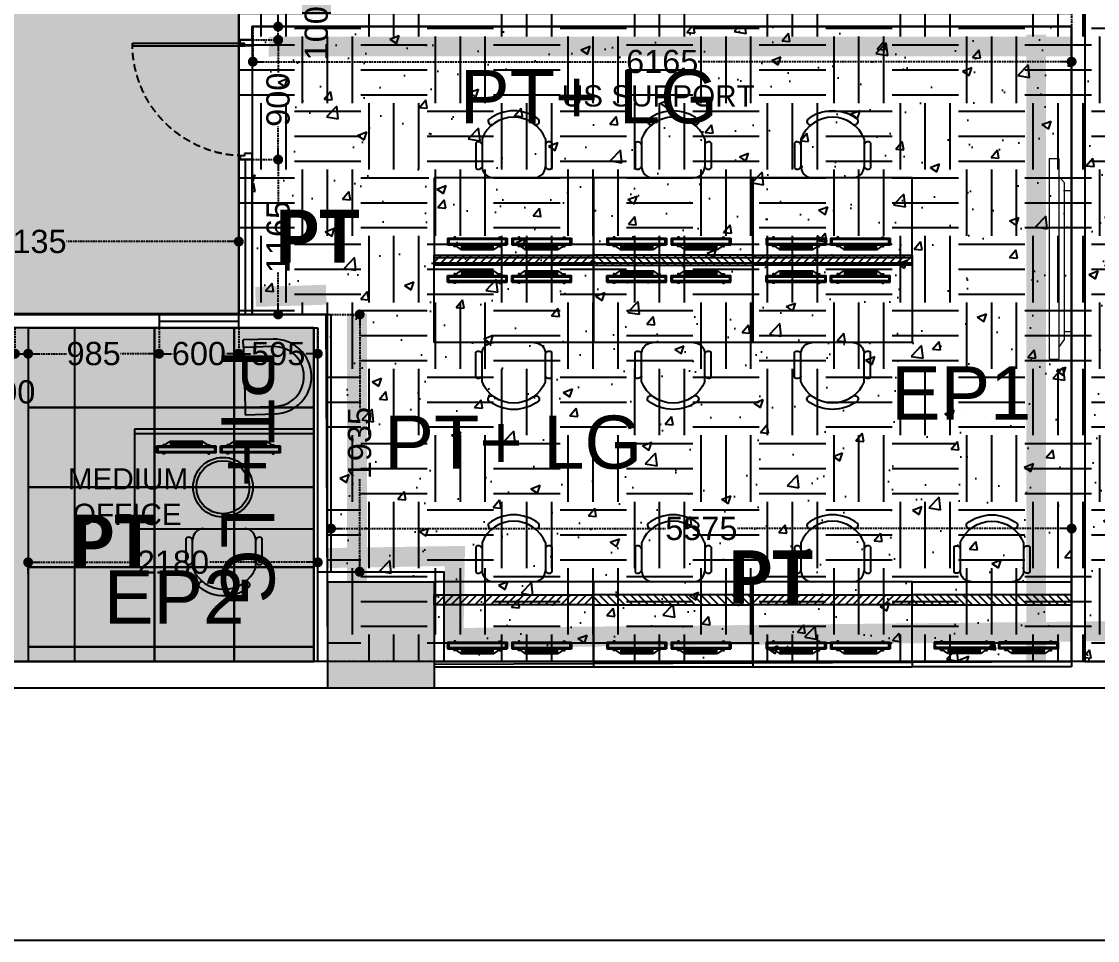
# Model space of a CAD drawing. Header units: millimetres. Extents: x 4688743 to 4806056, y -3017657 to -2960297.
# Drawn here: x 4710447 to 4718546, y -2987364 to -2980449 of the extents above; entities that cross this region are included whole.
import ezdxf

# ---------------------------------------------------------------- set-up
doc = ezdxf.new("R2010")
doc.units = ezdxf.units.MM
doc.header["$MEASUREMENT"] = 0
doc.header["$PDMODE"] = 34
for name, pattern in [('CONTINU', [0]), ('DASHED', [19.05, 12.7, -6.35]), ('HIDDEN', [0.375, 0.25, -0.125]), ('PHANTOM2', [1.25, 0.625, -0.125, 0.125, -0.125, 0.125, -0.125])]:
    doc.linetypes.add(name, pattern=pattern)
for name, color, linetype in [('a-bldg line above', 7, 'HIDDEN'), ('a-col', 3, 'Continuous'), ('a-hat col', 254, 'Continuous'), ('a-wall', 6, 'Continuous'), ('i floor', 252, 'Continuous'), ('I-CEIL', 11, 'CONTINU'), ('I-CHAR', 100, 'Continuous'), ('I-CLNG-GRID', 31, 'Continuous'), ('I-DOOR', 1, 'Continuous'), ('I-EQPM', 20, 'Continuous'), ('I-EQPN', 93, 'Continuous'), ('I-FINISHES', 174, 'Continuous'), ('I-FLOOR', 8, 'Continuous'), ('I-FURN', 3, 'Continuous'), ('I-FURN-CHAIR', 20, 'Continuous'), ('I-FURN-CHAR', 2, 'Continuous'), ('I-GLAZ', 4, 'Continuous'), ('I-MODULAR FURN', 3, 'Continuous'), ('I-PART', 1, 'Continuous'), ('I-PART-I-DIM', 252, 'Continuous'), ('I-TEXT', 2, 'Continuous'), ('lighting', 7, 'Continuous')]:
    doc.layers.add(name, color=color, linetype=linetype)
doc.layers.add('I-Furn-Modl', color=1, linetype='Continuous', lineweight=13)
doc.styles.add('ROMANS', font='arial.ttf', dxfattribs={"height": 175})
doc.linetypes.add('FENCELINE2', pattern='A,6.35,-2.54,[132,ltypeshp.shx,S=2.54,R=0,X=-2.54,Y=0],-2.54,25.4', length=36.83)
doc.linetypes.add('ZIGZAG', pattern='A,0.0001,-0.2,[131,ltypeshp.shx,S=0.2,R=0,X=-0.2,Y=0],-0.4,[131,ltypeshp.shx,S=0.2,R=180,X=0.2,Y=0],-0.2', length=0.8001)
doc.dimstyles.new('I-DIM-100', dxfattribs={"dimscale": 100, "dimtxt": 175, "dimasz": 0.75, "dimexe": 0.0625, "dimexo": 0.0625, "dimgap": 0.09, "dimtad": 0, "dimdec": 0, "dimrnd": 5, "dimzin": 0, "dimdsep": 46, "dimtxsty": 'ROMANS', "dimblk": 'DOT', "dimcen": 0.09, "dimclrd": 8, "dimclre": 8, "dimclrt": 2, "dimadec": 0, "dimazin": 0, "dimtfac": 1, "dimtdec": 0, "dimtmove": 2, "dimatfit": 3, "dimfxl": 0, "dimtolj": 1, "dimtzin": 0, "dimarcsym": 0})
pattern_1 = [(50, (0, 0), (717.26018, -62.752135), [75, -825]), (355, (0, 0), (-138.75133, 752.19213), [60, -660]), (100.451444, (59.8, -5.2), (578.50885, 689.43999), [63.74019, -701.14211]), (46.1842, (0, 200), (1067.24133, -165.51928), [112.5, -1237.5]), (96.635635, (88.9, 186.2), (934.66195, 974.1186), [95.61034, -1051.71376]), (351.184164, (0, 200), (934.66195, 974.1186), [90, -990]), (21, (100, 150), (596.90705, -402.61889), [75, -825]), (326, (100, 150), (243.31533, 725.150045), [60, -660]), (71.451445, (149.74, 116.45), (840.22238, 322.53115), [63.74019, -701.14211]), (37.5, (0, 0), (12.159855, 332.893854), [0, -652, 0, -670, 0, -662.5]), (7.5, (0, 0), (263.069537, 394.411712), [0, -382, 0, -637, 0, -252.5]), (327.5, (-223, 0), (533.822436, -22.554872), [0, -250, 0, -780, 0, -1035]), (317.5, (-323, 0), (583.18617, 100.104982), [0, -325, 0, -518, 0, -735])]

# ---------------------------------------------------------------- blocks, each defined once
blk = doc.blocks.new('I-SMON')
at = {"layer": 'I-EQPM'}
for p, q in [((266.7, 10.9), (-183.3, 10.9)), ((-183.3, 10.9), (-183.3, -39.1)), ((266.7, 10.9), (266.7, -39.1)), ((266.7, -39.1), (-183.3, -39.1)), ((-133.3, -39.1), (-83.3, -74.1)), ((166.7, -74.1), (-83.3, -74.1)), ((216.7, -39.1), (166.7, -74.1))]:
    blk.add_line(p, q, dxfattribs=at)
at = {"layer": 'I-EQPM', "color": 8}
for p, q in [((166.7, -54), (-83.3, -54)), ((166.7, -67.4), (-83.3, -67.4))]:
    blk.add_line(p, q, dxfattribs=at)
blk.add_lwpolyline([(256.7, -29.1), (-173.3, -29.1), (-173.3, 0.9), (256.7, 0.9)], close=True, dxfattribs=at)
at = {"layer": 'I-EQPM'}
for points in [[(-123.3, 10.9), (-123.3, 18.4), (-133.3, 18.4), (-133.3, 10.9)], [(206.7, 10.9), (206.7, 18.4), (216.7, 18.4), (216.7, 10.9)], [(-123.3, -46.1), (-123.3, -50.4), (-133.3, -50.4), (-133.3, -39.1)], [(206.7, -46.1), (206.7, -50.4), (216.7, -50.4), (216.7, -39.1)]]:
    blk.add_lwpolyline(points, dxfattribs=at)
blk = doc.blocks.new('I-CHAR')
at = {"layer": 'I-FURN-CHAR', "color": 0}
for p, q in [((30.3, 351.6), (-97.7, 479.5)), ((-438.2, 234.5), (-234.5, 438.2)), ((19.2, 299), (-120, 438.2)), ((-351.6, -30.3), (-479.5, 97.7)), ((-299, -19.2), (-438.2, 120))]:
    blk.add_line(p, q, dxfattribs=at)
for centre, radius, start, end in [((-177.3, 380.9), 81, 45, 135), ((-95.3, 451), 28.6, 94.80348, 202.85849), ((1.7, 354), 28.6, 247.14151, 355.19652), ((-380.9, 177.3), 81, 135, 225), ((-203, 203), 242, 246.63139, 23.36861), ((-203, 203), 287, 276.456, 353.544), ((59.3, 164.7), 23.7, 13.6623, 155.9702), ((-451, 95.3), 28.6, 67.14151, 175.19652), ((-354, -1.7), 28.6, 274.80348, 22.85849), ((-164.7, -59.3), 23.7, 114.0298, 256.3377)]:
    blk.add_arc(centre, radius, start, end, dxfattribs=at)
blk = doc.blocks.new('sd')
at = {"layer": 'I-FURN', "color": 6}
for p, q in [((-35, 1350), (-35, 0)), ((714.9, 1350), (-35, 1350)), ((0, 1350), (0, 0)), ((714.9, 0), (714.9, 1350)), ((-35, 0), (714.9, 0))]:
    blk.add_line(p, q, dxfattribs=at)
at = {"layer": 'I-EQPN', "xscale": -1, "rotation": 270}
for p in [(134.1, 832.1, 0), (134.1, 348.5, 0)]:
    blk.add_blockref('I-SMON', p, dxfattribs=at)
at = {"layer": 'I-FURN-CHAIR', "extrusion": (0, 0, -1), "xscale": -1.058823529411668, "yscale": 1.058823529411668, "zscale": -1.058823529411668, "rotation": 314.9999999999908}
blk.add_blockref('I-CHAR', (-1218.6, 675), dxfattribs=at)
blk = doc.blocks.new('1200X750MM')
at = {"color": 177}
for p, q in [((4894824.7, -2990642.5), (4894824.7, -2990682.5)), ((4896024.7, -2990642.5), (4896024.7, -2990682.5))]:
    blk.add_line(p, q, dxfattribs=at)
at = {"layer": 'I-FURN'}
for p, q in [((4894824.7, -2990042.5), (4896024.7, -2990042.5)), ((4894824.7, -2990642.5), (4894824.7, -2990042.5)), ((4896024.7, -2990042.5), (4896024.7, -2990642.5)), ((4896024.7, -2990642.5), (4894824.7, -2990642.5))]:
    blk.add_line(p, q, dxfattribs=at)
at = {"layer": 'I-FURN', "color": 177}
for p, q in [((4896024.7, -2990642.5), (4894824.7, -2990642.5)), ((4896024.7, -2990682.5), (4894824.7, -2990682.5))]:
    blk.add_line(p, q, dxfattribs=at)
at = {"layer": 'I-EQPN'}
for p in [(4895173.2, -2990508.3, 0), (4895656.8, -2990508.3, 0)]:
    blk.add_blockref('I-SMON', p, dxfattribs=at)
at = {"layer": 'I-FURN-CHAIR', "extrusion": (0, 0, -1), "xscale": 1.058823529411668, "yscale": 1.058823529411668, "zscale": -1.058823529411765, "rotation": 135.0000000000092}
blk.add_blockref('I-CHAR', (-4895424.7, -2989538.8), dxfattribs=at)
blk = doc.blocks.new('A$C15CD3643')
at = {"color": 4}
for points in [[(956.7, 147.8), (953.8, 187.7)], [(189.4, 64.3), (215.6, 91.4), (996.5, 150.9), (1033.6, 128.6)], [(255.6, 92.1), (252.3, 131.9)]]:
    blk.add_lwpolyline(points, dxfattribs=at)
blk.add_lwpolyline([(99.7, 57.4), (103.5, 7.6), (1100.5, 83.6), (1096.7, 133.4)], close=True, dxfattribs=at)
blk = doc.blocks.new('*U81')
at = {"layer": 'I-CLNG-GRID'}
blk.add_lwpolyline([(-300, 300), (300, 300), (300, -300), (-300, -300), (-300, 300)], dxfattribs=at)
blk = doc.blocks.new('*U82')
at = {"layer": 'I-CLNG-GRID', "color": 0, "linetype": 'ByBlock', "lineweight": -2}
for p in [(0, 1801.3), (600, 1801.3), (1200, 1801.3), (0, 1200.9), (600, 1200.9), (1200, 1200.9), (0, 600.4), (600, 600.4), (1200, 600.4), (0, 0), (600, 0), (1200, 0)]:
    blk.add_blockref('*U81', p, dxfattribs=at)
blk = doc.blocks.new('f')
at = {"layer": 'lighting'}
h = blk.add_hatch(dxfattribs=at)
h.set_pattern_fill('ANSI31', color=2, scale=333, angle=180)
h.paths.add_polyline_path([(4696707.9, -2963336), (4697907.9, -2963336), (4697907.9, -2963411), (4696707.9, -2963411)])
blk.add_lwpolyline([(4696707.9, -2963336), (4697907.9, -2963336), (4697907.9, -2963411), (4696707.9, -2963411)], close=True, dxfattribs=at)
blk = doc.blocks.new('_Dot')
at = {"color": 0, "linetype": 'Continuous', "lineweight": -2}
blk.add_line((-0.5, 0), (-1, 0), dxfattribs=at)
at = {"color": 0, "linetype": 'Continuous', "const_width": 0.5}
blk.add_lwpolyline([(-0.25, 0, 1), (0.25, 0, 1)], format="xyb", close=True, dxfattribs=at)
blk = doc.blocks.new('*D159')
at = {"layer": 'Defpoints', "color": 0}
for p in [(4710296.8, -2982752.9, 0), (4710396.8, -2982752.9, 0), (4710396.8, -2982948.6)]:
    blk.add_point(p, dxfattribs=at)
at = {"layer": 'I-PART-I-DIM', "color": 8, "linetype": 'DASHED', "lineweight": -2}
for p, q in [((4710296.8, -2982759.2), (4710296.8, -2982954.9)), ((4710396.8, -2982759.2), (4710396.8, -2982954.9)), ((4710221.8, -2982948.6), (4710146.8, -2982948.6)), ((4710296.8, -2982948.6), (4710396.8, -2982948.6)), ((4710471.8, -2982948.6), (4710546.8, -2982948.6))]:
    blk.add_line(p, q, dxfattribs=at)
at = {"layer": 'I-PART-I-DIM', "color": 8, "lineweight": -2, "xscale": 75, "yscale": 75, "zscale": 75}
blk.add_blockref('_Dot', (4710296.8, -2982948.6), dxfattribs=at)
at = {"layer": 'I-PART-I-DIM', "color": 8, "lineweight": -2, "xscale": 75, "yscale": 75, "zscale": 75, "rotation": 180}
blk.add_blockref('_Dot', (4710396.8, -2982948.6), dxfattribs=at)
at = {"layer": 'I-PART-I-DIM', "color": 2, "insert": (4710346.8, -2983236.4), "char_height": 175, "attachment_point": 5, "style": 'ROMANS'}
blk.add_mtext('\\A1;100', dxfattribs=at)
blk = doc.blocks.new('*D160')
at = {"layer": 'Defpoints', "color": 0}
for p in [(4710496.8, -2982752.9, 0), (4711482, -2982752.9, 0), (4711482, -2982948.6)]:
    blk.add_point(p, dxfattribs=at)
at = {"layer": 'I-PART-I-DIM', "color": 8, "linetype": 'DASHED', "lineweight": -2}
for p, q in [((4710496.8, -2982759.2), (4710496.8, -2982954.9)), ((4711482, -2982759.2), (4711482, -2982954.9)), ((4710571.8, -2982948.6), (4710786.4, -2982948.6)), ((4711407, -2982948.6), (4711192.3, -2982948.6))]:
    blk.add_line(p, q, dxfattribs=at)
at = {"layer": 'I-PART-I-DIM', "color": 8, "lineweight": -2, "xscale": 75, "yscale": 75, "zscale": 75, "rotation": 180}
blk.add_blockref('_Dot', (4710496.8, -2982948.6), dxfattribs=at)
at = {"layer": 'I-PART-I-DIM', "color": 8, "lineweight": -2, "xscale": 75, "yscale": 75, "zscale": 75}
blk.add_blockref('_Dot', (4711482, -2982948.6), dxfattribs=at)
at = {"layer": 'I-PART-I-DIM', "color": 2, "insert": (4710989.4, -2982948.6), "char_height": 175, "attachment_point": 5, "style": 'ROMANS'}
blk.add_mtext('\\A1;985', dxfattribs=at)
blk = doc.blocks.new('*D161')
at = {"layer": 'Defpoints', "color": 0}
for p in [(4711482, -2982752.9, 0), (4712082, -2982752.9, 0), (4712082, -2982948.6)]:
    blk.add_point(p, dxfattribs=at)
at = {"layer": 'I-PART-I-DIM', "color": 8, "linetype": 'DASHED', "lineweight": -2}
for p, q in [((4711482, -2982759.2), (4711482, -2982954.9)), ((4712082, -2982759.2), (4712082, -2982954.9)), ((4711557, -2982948.6), (4711579.5, -2982948.6)), ((4712007, -2982948.6), (4711984.5, -2982948.6))]:
    blk.add_line(p, q, dxfattribs=at)
at = {"layer": 'I-PART-I-DIM', "color": 8, "lineweight": -2, "xscale": 75, "yscale": 75, "zscale": 75, "rotation": 180}
blk.add_blockref('_Dot', (4711482, -2982948.6), dxfattribs=at)
at = {"layer": 'I-PART-I-DIM', "color": 8, "lineweight": -2, "xscale": 75, "yscale": 75, "zscale": 75}
blk.add_blockref('_Dot', (4712082, -2982948.6), dxfattribs=at)
at = {"layer": 'I-PART-I-DIM', "color": 2, "insert": (4711782, -2982948.6), "char_height": 175, "attachment_point": 5, "style": 'ROMANS'}
blk.add_mtext('\\A1;600', dxfattribs=at)
blk = doc.blocks.new('*D162')
at = {"layer": 'Defpoints', "color": 0}
for p in [(4712082, -2982752.9, 0), (4712676.8, -2982752.9, 0), (4712676.8, -2982948.6)]:
    blk.add_point(p, dxfattribs=at)
at = {"layer": 'I-PART-I-DIM', "color": 8, "linetype": 'DASHED', "lineweight": -2}
for p, q in [((4712082, -2982759.2), (4712082, -2982954.9)), ((4712676.8, -2982759.2), (4712676.8, -2982954.9)), ((4712157, -2982948.6), (4712176.4, -2982948.6)), ((4712601.8, -2982948.6), (4712582.4, -2982948.6))]:
    blk.add_line(p, q, dxfattribs=at)
at = {"layer": 'I-PART-I-DIM', "color": 8, "lineweight": -2, "xscale": 75, "yscale": 75, "zscale": 75, "rotation": 180}
blk.add_blockref('_Dot', (4712082, -2982948.6), dxfattribs=at)
at = {"layer": 'I-PART-I-DIM', "color": 8, "lineweight": -2, "xscale": 75, "yscale": 75, "zscale": 75}
blk.add_blockref('_Dot', (4712676.8, -2982948.6), dxfattribs=at)
at = {"layer": 'I-PART-I-DIM', "color": 2, "insert": (4712379.4, -2982948.6), "char_height": 175, "attachment_point": 5, "style": 'ROMANS'}
blk.add_mtext('\\A1;595', dxfattribs=at)
blk = doc.blocks.new('*D164')
at = {"layer": 'Defpoints', "color": 0}
for p in [(4705277.9, -2984664.6), (4705396.4, -2985265.8), (4724629.3, -2985265.8, 0)]:
    blk.add_point(p, dxfattribs=at)
at = {"layer": 'I-PART-I-DIM', "color": 8, "linetype": 'DASHED', "lineweight": -2}
for p, q in [((4705284.1, -2984664.6), (4705402.6, -2984664.6)), ((4705396.4, -2984739.6), (4705396.4, -2984762.7)), ((4705396.4, -2985190.8), (4705396.4, -2985167.7)), ((4724623.1, -2985265.8), (4705390.1, -2985265.8))]:
    blk.add_line(p, q, dxfattribs=at)
at = {"layer": 'I-PART-I-DIM', "color": 8, "lineweight": -2, "xscale": 75, "yscale": 75, "zscale": 75}
for p, rotation in [((4705396.4, -2984664.6), 90), ((4705396.4, -2985265.8), 270)]:
    blk.add_blockref('_Dot', p, dxfattribs=dict(at, rotation=rotation))
at = {"layer": 'I-PART-I-DIM', "color": 2, "insert": (4705396.4, -2984965.2), "char_height": 175, "attachment_point": 5, "rotation": 90, "style": 'ROMANS'}
blk.add_mtext('\\A1;600', dxfattribs=at)
blk = doc.blocks.new('*D167')
at = {"layer": 'Defpoints', "color": 0}
for p in [(4712676.8, -2984518.5), (4710496.7, -2984608.4, 0), (4712676.8, -2984608.4, 0)]:
    blk.add_point(p, dxfattribs=at)
at = {"layer": 'I-PART-I-DIM', "color": 8, "linetype": 'DASHED', "lineweight": -2}
for p, q in [((4710496.7, -2984602.1), (4710496.7, -2984512.3)), ((4710571.7, -2984518.5), (4711315.3, -2984518.5)), ((4712601.8, -2984518.5), (4711858.3, -2984518.5)), ((4712676.8, -2984602.1), (4712676.8, -2984512.3))]:
    blk.add_line(p, q, dxfattribs=at)
at = {"layer": 'I-PART-I-DIM', "color": 8, "lineweight": -2, "xscale": 75, "yscale": 75, "zscale": 75, "rotation": 180}
blk.add_blockref('_Dot', (4710496.7, -2984518.5), dxfattribs=at)
at = {"layer": 'I-PART-I-DIM', "color": 8, "lineweight": -2, "xscale": 75, "yscale": 75, "zscale": 75}
blk.add_blockref('_Dot', (4712676.8, -2984518.5), dxfattribs=at)
at = {"layer": 'I-PART-I-DIM', "color": 2, "insert": (4711586.8, -2984518.5), "char_height": 175, "attachment_point": 5, "style": 'ROMANS'}
blk.add_mtext('\\A1;2180', dxfattribs=at)
blk = doc.blocks.new('*D168')
at = {"layer": 'Defpoints', "color": 0}
for p in [(4712776.8, -2982652.9, 0), (4712776.8, -2984589.6, 0), (4712992.5, -2984589.6)]:
    blk.add_point(p, dxfattribs=at)
at = {"layer": 'I-PART-I-DIM', "color": 8, "linetype": 'DASHED', "lineweight": -2}
for p, q in [((4712783.1, -2982652.9), (4712998.7, -2982652.9)), ((4712992.5, -2982727.9), (4712992.5, -2983358.6)), ((4712992.5, -2984514.6), (4712992.5, -2983884)), ((4712783.1, -2984589.6), (4712998.7, -2984589.6))]:
    blk.add_line(p, q, dxfattribs=at)
at = {"layer": 'I-PART-I-DIM', "color": 8, "lineweight": -2, "xscale": 75, "yscale": 75, "zscale": 75}
for p, rotation in [((4712992.5, -2982652.9), 90), ((4712992.5, -2984589.6), 270)]:
    blk.add_blockref('_Dot', p, dxfattribs=dict(at, rotation=rotation))
at = {"layer": 'I-PART-I-DIM', "color": 2, "insert": (4712992.5, -2983621.3), "char_height": 175, "attachment_point": 5, "rotation": 90, "style": 'ROMANS'}
blk.add_mtext('\\A1;1935', dxfattribs=at)
blk = doc.blocks.new('*D170')
at = {"layer": 'Defpoints', "color": 0}
for p in [(4712082, -2982104.8), (4708946.6, -2982426.8, 0), (4712082, -2982426.8, 0)]:
    blk.add_point(p, dxfattribs=at)
at = {"layer": 'I-PART-I-DIM', "color": 8, "linetype": 'DASHED', "lineweight": -2}
for p, q in [((4708946.6, -2982420.5), (4708946.6, -2982098.5)), ((4709021.6, -2982104.8), (4710243.4, -2982104.8)), ((4712007, -2982104.8), (4710785.2, -2982104.8)), ((4712082, -2982420.5), (4712082, -2982098.5))]:
    blk.add_line(p, q, dxfattribs=at)
at = {"layer": 'I-PART-I-DIM', "color": 8, "lineweight": -2, "xscale": 75, "yscale": 75, "zscale": 75, "rotation": 180}
blk.add_blockref('_Dot', (4708946.6, -2982104.8), dxfattribs=at)
at = {"layer": 'I-PART-I-DIM', "color": 8, "lineweight": -2, "xscale": 75, "yscale": 75, "zscale": 75}
blk.add_blockref('_Dot', (4712082, -2982104.8), dxfattribs=at)
at = {"layer": 'I-PART-I-DIM', "color": 2, "insert": (4710514.3, -2982104.8), "char_height": 175, "attachment_point": 5, "style": 'ROMANS'}
blk.add_mtext('\\A1;3135', dxfattribs=at)
blk = doc.blocks.new('*D171')
at = {"layer": 'Defpoints', "color": 0}
for p in [(4712182, -2981487.7, 0), (4712182, -2982652.9, 0), (4712378.6, -2982652.9)]:
    blk.add_point(p, dxfattribs=at)
at = {"layer": 'I-PART-I-DIM', "color": 8, "linetype": 'DASHED', "lineweight": -2}
for p, q in [((4712188.2, -2981487.7), (4712384.8, -2981487.7)), ((4712378.6, -2981562.7), (4712378.6, -2981807.6)), ((4712378.6, -2982577.9), (4712378.6, -2982333)), ((4712188.2, -2982652.9), (4712384.8, -2982652.9))]:
    blk.add_line(p, q, dxfattribs=at)
at = {"layer": 'I-PART-I-DIM', "color": 8, "lineweight": -2, "xscale": 75, "yscale": 75, "zscale": 75}
for p, rotation in [((4712378.6, -2981487.7), 90), ((4712378.6, -2982652.9), 270)]:
    blk.add_blockref('_Dot', p, dxfattribs=dict(at, rotation=rotation))
at = {"layer": 'I-PART-I-DIM', "color": 2, "insert": (4712378.6, -2982070.3), "char_height": 175, "attachment_point": 5, "rotation": 90, "style": 'ROMANS'}
blk.add_mtext('\\A1;1165', dxfattribs=at)
blk = doc.blocks.new('DOOR 1000')
at = {"layer": 'I-DOOR', "lineweight": -2, "ltscale": 5, "extrusion": (-2.9028e-12, -8.96831e-44, -1)}
blk.add_line((0, 50), (0, 950), dxfattribs=at)
at = {"layer": 'I-DOOR', "linetype": 'ByBlock', "lineweight": -2, "extrusion": (-2.9028e-12, -8.96831e-44, -1)}
for points in [[(-62.5, 950), (-62.5, 969), (-100, 969), (-100, 1000), (0, 1000), (0, 950)], [(-62.5, 50), (-62.5, 31), (-100, 31), (-100, 0), (0, 0), (0, 50)]]:
    blk.add_lwpolyline(points, close=True, dxfattribs=at)
at = {"layer": 'I-DOOR', "lineweight": -2, "ltscale": 5, "extrusion": (-2.9028e-12, -8.96831e-44, -1)}
blk.add_lwpolyline([(-62.1, 31), (-1000, 31), (-1000, 50), (-62.1, 50)], close=True, dxfattribs=at)
at = {"layer": 'I-DOOR', "linetype": 'DASHED', "lineweight": -2, "ltscale": 5, "extrusion": (-2.9028e-12, -8.96831e-44, -1)}
blk.add_arc((-62.1, 31), 937.9, 90, 180, dxfattribs=at)
blk = doc.blocks.new('*D172')
at = {"layer": 'Defpoints', "color": 0}
for p in [(4712182, -2980587, 0), (4712378.6, -2980587), (4712182, -2981487.7, 0)]:
    blk.add_point(p, dxfattribs=at)
at = {"layer": 'I-PART-I-DIM', "color": 8, "linetype": 'DASHED', "lineweight": -2}
for p, q in [((4712188.2, -2980587), (4712384.8, -2980587)), ((4712378.6, -2980662), (4712378.6, -2980835.3)), ((4712378.6, -2981412.7), (4712378.6, -2981239.4)), ((4712188.2, -2981487.7), (4712384.8, -2981487.7))]:
    blk.add_line(p, q, dxfattribs=at)
at = {"layer": 'I-PART-I-DIM', "color": 8, "lineweight": -2, "xscale": 75, "yscale": 75, "zscale": 75}
for p, rotation in [((4712378.6, -2980587), 90), ((4712378.6, -2981487.7), 270)]:
    blk.add_blockref('_Dot', p, dxfattribs=dict(at, rotation=rotation))
at = {"layer": 'I-PART-I-DIM', "color": 2, "insert": (4712378.6, -2981037.3), "char_height": 175, "attachment_point": 5, "rotation": 90, "style": 'ROMANS'}
blk.add_mtext('\\A1;900', dxfattribs=at)
blk = doc.blocks.new('*D173')
at = {"layer": 'Defpoints', "color": 0}
for p in [(4712182, -2980487, 0), (4712378.6, -2980487), (4712182, -2980587, 0)]:
    blk.add_point(p, dxfattribs=at)
at = {"layer": 'I-PART-I-DIM', "color": 8, "linetype": 'DASHED', "lineweight": -2}
for p, q in [((4712378.6, -2980412), (4712378.6, -2980337)), ((4712188.2, -2980487), (4712384.8, -2980487)), ((4712378.6, -2980587), (4712378.6, -2980487)), ((4712188.2, -2980587), (4712384.8, -2980587)), ((4712378.6, -2980662), (4712378.6, -2980737))]:
    blk.add_line(p, q, dxfattribs=at)
at = {"layer": 'I-PART-I-DIM', "color": 8, "lineweight": -2, "xscale": 75, "yscale": 75, "zscale": 75}
for p, rotation in [((4712378.6, -2980487), 270), ((4712378.6, -2980587), 90)]:
    blk.add_blockref('_Dot', p, dxfattribs=dict(at, rotation=rotation))
at = {"layer": 'I-PART-I-DIM', "color": 2, "insert": (4712666.4, -2980537), "char_height": 175, "attachment_point": 5, "rotation": 90, "style": 'ROMANS'}
blk.add_mtext('\\A1;100', dxfattribs=at)
blk = doc.blocks.new('*D174')
at = {"layer": 'Defpoints', "color": 0}
for p in [(4718351.5, -2978345.2, 0), (4712188.2, -2980487), (4718351.5, -2980750.9)]:
    blk.add_point(p, dxfattribs=at)
at = {"layer": 'I-PART-I-DIM', "color": 8, "linetype": 'DASHED', "lineweight": -2}
for p, q in [((4718351.5, -2978351.4), (4718351.5, -2980757.2)), ((4712188.2, -2980493.2), (4712188.2, -2980757.2)), ((4712263.2, -2980750.9), (4714998.4, -2980750.9)), ((4718276.5, -2980750.9), (4715541.3, -2980750.9))]:
    blk.add_line(p, q, dxfattribs=at)
at = {"layer": 'I-PART-I-DIM', "color": 8, "lineweight": -2, "xscale": 75, "yscale": 75, "zscale": 75, "rotation": 180}
blk.add_blockref('_Dot', (4712188.2, -2980750.9), dxfattribs=at)
at = {"layer": 'I-PART-I-DIM', "color": 8, "lineweight": -2, "xscale": 75, "yscale": 75, "zscale": 75}
blk.add_blockref('_Dot', (4718351.5, -2980750.9), dxfattribs=at)
at = {"layer": 'I-PART-I-DIM', "color": 2, "insert": (4715269.9, -2980750.9), "char_height": 175, "attachment_point": 5, "style": 'ROMANS'}
blk.add_mtext('\\A1;6165', dxfattribs=at)
blk = doc.blocks.new('*D176')
at = {"layer": 'Defpoints', "color": 0}
for p in [(4712776.8, -2984298.9, 0), (4718351.8, -2984264.4), (4718351.8, -2984298.7, 0)]:
    blk.add_point(p, dxfattribs=at)
at = {"layer": 'I-PART-I-DIM', "color": 8, "linetype": 'DASHED', "lineweight": -2}
for p, q in [((4712776.8, -2984292.7), (4712776.8, -2984258.1)), ((4712851.8, -2984264.4), (4715293.4, -2984264.4)), ((4718276.8, -2984264.4), (4715835.3, -2984264.4)), ((4718351.8, -2984292.4), (4718351.8, -2984258.1))]:
    blk.add_line(p, q, dxfattribs=at)
at = {"layer": 'I-PART-I-DIM', "color": 8, "lineweight": -2, "xscale": 75, "yscale": 75, "zscale": 75, "rotation": 180}
blk.add_blockref('_Dot', (4712776.8, -2984264.4), dxfattribs=at)
at = {"layer": 'I-PART-I-DIM', "color": 8, "lineweight": -2, "xscale": 75, "yscale": 75, "zscale": 75}
blk.add_blockref('_Dot', (4718351.8, -2984264.4), dxfattribs=at)
at = {"layer": 'I-PART-I-DIM', "color": 2, "insert": (4715564.3, -2984264.4), "char_height": 175, "attachment_point": 5, "style": 'ROMANS'}
blk.add_mtext('\\A1;5575', dxfattribs=at)
blk = doc.blocks.new('*D181')
at = {"layer": 'Defpoints', "color": 0}
for p in [(4718451.5, -2976764.6, 0), (4718911.5, -2976764.6), (4718451.9, -2985265.3, 0)]:
    blk.add_point(p, dxfattribs=at)
at = {"layer": 'I-PART-I-DIM', "color": 8, "linetype": 'DASHED', "lineweight": -2}
for p, q in [((4718457.7, -2976764.6), (4718917.8, -2976764.6)), ((4718911.5, -2976839.6), (4718911.5, -2980744.9)), ((4718911.5, -2985190.3), (4718911.5, -2981285.1)), ((4718458.1, -2985265.3), (4718917.8, -2985265.3))]:
    blk.add_line(p, q, dxfattribs=at)
at = {"layer": 'I-PART-I-DIM', "color": 8, "lineweight": -2, "xscale": 75, "yscale": 75, "zscale": 75}
for p, rotation in [((4718911.5, -2976764.6), 90), ((4718911.5, -2985265.3), 270)]:
    blk.add_blockref('_Dot', p, dxfattribs=dict(at, rotation=rotation))
at = {"layer": 'I-PART-I-DIM', "color": 2, "insert": (4718911.5, -2981015), "char_height": 175, "attachment_point": 5, "rotation": 90, "style": 'ROMANS'}
blk.add_mtext('\\A1;8500', dxfattribs=at)

msp = doc.modelspace()

# ---------------------------------------------------------------- hatches: boundary and pattern name
at = {"layer": 'a-hat col'}
h = msp.add_hatch(color=256, dxfattribs=at)
h.paths.add_polyline_path([(4752351.8, -2973566.3), (4752801.8, -2973566.3), (4752801.8, -2975266.8), (4751253.1, -2975266.8), (4751253.1, -2974666.8), (4752351.8, -2974666.8)])
h.paths.add_polyline_path([(4734146.9, -2973515.6), (4734148.5, -2973965.1), (4735551.8, -2973965.1), (4735550.2, -2973515.6)])
h.paths.add_polyline_path([(4734148.5, -2965764.9), (4734148.5, -2966214.9), (4735551.8, -2966214.9), (4735551.8, -2965764.9)])
h.paths.add_polyline_path([(4741354.2, -2968650.5), (4741054.2, -2968650.5), (4741054.2, -2970044.1), (4741354.2, -2970044.1)])
h.paths.add_polyline_path([(4742904.2, -2968650.5), (4742604.2, -2968650.5), (4742604.2, -2970044.1), (4742904.2, -2970044.1)])
h.paths.add_polyline_path([(4744104.3, -2965764.9), (4744104.3, -2966064.9), (4742604.2, -2966064.9), (4742604.2, -2965764.9)])
h.paths.add_polyline_path([(4743251.9, -2974464.6), (4744051.9, -2974464.6), (4744051.9, -2975264.6), (4743251.9, -2975264.6)])
h.paths.add_polyline_path([(4734751.8, -2974464.6), (4735551.8, -2974464.6), (4735551.8, -2975264.6), (4734751.8, -2975264.6)])
h.paths.add_polyline_path([(4752651.8, -2965764.6), (4751253.1, -2965764.6), (4751253.1, -2967764.6), (4751553.1, -2967764.6), (4751553.1, -2966064.6), (4752651.8, -2966064.6)])
h.paths.add_polyline_path([(4747653.1, -2967764.6), (4747953.1, -2967764.6), (4747953.1, -2965764.6), (4747653.1, -2965764.6)])
h.paths.add_polyline_path([(4723751.8, -2965765.3), (4724551.8, -2965765.3), (4724551.8, -2966565.3), (4723751.8, -2966565.3)])
h.paths.add_polyline_path([(4712751.8, -2965765.3), (4713551.8, -2965765.3), (4713551.8, -2966565.3), (4712751.8, -2966565.3)])
h.paths.add_polyline_path([(4751751.8, -2984664.6), (4752551.8, -2984664.6), (4752551.8, -2985464.6), (4751751.8, -2985464.6)])
h.paths.add_polyline_path([(4743251.9, -2984664.6), (4744051.9, -2984664.6), (4744051.9, -2985464.6), (4743251.9, -2985464.6)])
h.paths.add_polyline_path([(4723751.8, -2973664.6), (4724551.8, -2973664.6), (4724551.8, -2974464.6), (4723751.8, -2974464.6)])
h.paths.add_polyline_path([(4712751.8, -2984664.6), (4713551.8, -2984664.6), (4713551.8, -2985464.6), (4712751.8, -2985464.6)])
h.paths.add_polyline_path([(4712751.8, -2973664.6), (4713551.8, -2973664.6), (4713551.8, -2974464.6), (4712751.8, -2974464.6)])
h.paths.add_polyline_path([(4734751.8, -2984664.6), (4735551.8, -2984664.6), (4735551.8, -2985464.6), (4734751.8, -2985464.6)])
h.paths.add_polyline_path([(4747553.1, -2975264.1), (4747953.1, -2975264.1), (4747953.1, -2973964.1), (4747553.1, -2973964.1)])
h.paths.add_polyline_path([(4723751.8, -2984664.6), (4724551.8, -2984664.6), (4724551.8, -2985464.6), (4723751.8, -2985464.6)])
at = {"layer": 'i floor'}
h = msp.add_hatch(dxfattribs=at)
h.set_pattern_fill('ANSI31', color=256, scale=50)
edge = h.paths.add_edge_path()
edge.add_line((4727819.3, -2976886.9), (4712810.8, -2976886.9))
edge.add_arc((4712789.4, -2978732.5), 1845.7, 89.33621, 183.15628)
edge.add_arc((4712789.4, -2978732.5), 1945.7, 89.33621, 182.9968)
edge.add_line((4727719.3, -2976786.9), (4712812, -2976786.9))
edge.add_line((4710946.5, -2978834.1), (4710846.4, -2978834.2))
edge.add_line((4710896.7, -2978839.6), (4710846.7, -2978839.6))
edge.add_line((4727719.3, -2976786.9), (4727819.3, -2976786.9))
edge.add_line((4727719.3, -2985265.8), (4727719.3, -2976786.9))
at = {"layer": 'I-CEIL', "linetype": 'ByBlock'}
h = msp.add_hatch(dxfattribs=at)
h.set_pattern_fill('DASH', color=256, scale=999, angle=180)
edge = h.paths.add_edge_path()
edge.add_line((4694606.8, -2969440.8), (4694606.8, -2970692.9))
edge.add_line((4694606.8, -2970692.9), (4701099.5, -2970692.9))
edge.add_line((4701099.5, -2970692.9), (4701099.5, -2974264.6))
edge.add_line((4701099.5, -2974264.6), (4701746.8, -2974264.6))
edge.add_line((4701746.8, -2974264.6), (4701751.8, -2973664.6))
edge.add_line((4701751.8, -2973664.6), (4702551.8, -2973664.6))
edge.add_line((4702551.8, -2973664.6), (4702546.8, -2977114.6))
edge.add_line((4702546.8, -2977114.6), (4709126.7, -2977123))
edge.add_line((4709126.7, -2977123), (4709126.7, -2981131.3))
edge.add_line((4709126.7, -2981131.3), (4708946.7, -2981131.2))
edge.add_line((4708946.7, -2981131.2), (4708946.7, -2982652.9))
edge.add_line((4708946.7, -2982652.9), (4712081.9, -2982652.9))
edge.add_line((4712081.9, -2982652.9), (4712082, -2980387))
edge.add_line((4712082, -2980387), (4710846.7, -2980387))
edge.add_line((4710846.7, -2980387), (4710846.7, -2978839.6))
edge.add_arc((4712846.7, -2978839.6), 2000, 90, 180, ccw=False)
edge.add_line((4712846.7, -2976839.6), (4727819.3, -2976839.6))
edge.add_line((4727819.3, -2976839.6), (4727819.2, -2978874.6))
edge.add_line((4727819.2, -2978874.6), (4728743.5, -2978866))
edge.add_line((4728743.5, -2978866), (4728743.5, -2976839.6))
edge.add_line((4728743.5, -2976839.6), (4736929.5, -2976839.6))
edge.add_line((4736929.5, -2976839.6), (4736929.5, -2985266.2))
edge.add_line((4736929.5, -2985266.2), (4738429.5, -2985266.4))
edge.add_line((4738429.5, -2985266.4), (4738429.5, -2976841.3))
edge.add_line((4738429.5, -2976841.3), (4752446.8, -2976841.3))
edge.add_line((4752446.8, -2976841.3), (4752446.8, -2975266.8))
edge.add_line((4752446.8, -2975266.8), (4743251.9, -2975266.8))
edge.add_line((4743251.9, -2975266.8), (4743251.7, -2971965))
edge.add_line((4743251.7, -2971965), (4741354.2, -2971965))
edge.add_line((4741354.2, -2971965), (4741354.2, -2971965))
edge.add_line((4741354.2, -2971965), (4741204.2, -2971965))
edge.add_line((4741204.2, -2971965), (4741204.2, -2971965))
edge.add_line((4741204.2, -2971965), (4739604.2, -2971965))
edge.add_line((4739604.2, -2971965), (4739604.2, -2975264.6))
edge.add_line((4739604.2, -2975264.6), (4734746.8, -2975264.6))
edge.add_line((4734746.8, -2975264.6), (4734746.8, -2973965.1))
edge.add_line((4734746.8, -2973965.1), (4734148.6, -2973967.3))
edge.add_line((4734148.6, -2973967.3), (4734148.6, -2972141.5))
edge.add_line((4734148.6, -2972141.5), (4731396.1, -2972187.8))
edge.add_line((4731396.1, -2972187.8), (4731396.1, -2975164.6))
edge.add_line((4731396.1, -2975164.6), (4731996.1, -2975164.6))
edge.add_line((4731996.1, -2975164.6), (4731996.1, -2975264.6))
edge.add_line((4731996.1, -2975264.6), (4706051.8, -2975264.6))
edge.add_arc((4706051.8, -2973264.6), 2000, 180, 270, ccw=False)
edge.add_line((4704051.8, -2973264.6), (4704051.7, -2969440.8))
edge.add_line((4704051.7, -2969440.8), (4694606.8, -2969440.8))
h = msp.add_hatch(dxfattribs=at)
h.set_pattern_fill('AR-CONC', color=152, scale=100, double=1)
h.set_pattern_definition(pattern_1)
h.paths.add_polyline_path([(4718451.9, -2985265.3), (4722732.7, -2985265.3), (4722732.7, -2976839.6), (4718451.9, -2976839.6)])
h = msp.add_hatch(dxfattribs=at)
h.set_pattern_fill('AR-CONC', color=152, scale=100, double=1)
h.set_pattern_definition(pattern_1)
h.paths.add_polyline_path([(4712746.8, -2984664.6), (4713551.8, -2984664.6), (4713551.9, -2985284.6), (4718351.9, -2985265.3), (4718351.6, -2980486.7), (4712182, -2980487), (4712182, -2982652.9), (4712746.8, -2982652.9)])
at = {"layer": 'I-FLOOR'}
h = msp.add_hatch(dxfattribs=at)
h.set_pattern_fill('EARTH', color=256, scale=2000)
h.paths.add_polyline_path([(4690851.8, -2969325.9), (4694506.8, -2969325.9), (4694506.8, -2965766.1), (4690851.8, -2965766.1)])
h.paths.add_polyline_path([(4708246.5, -2985265), (4712646.8, -2985265), (4712646.8, -2982752.9), (4708246.5, -2982752.9)])
h = msp.add_hatch(dxfattribs=at)
h.set_pattern_fill('ANSI38', color=152, scale=1000)
h.paths.add_polyline_path([(4714305, -2975264.6), (4709511.7, -2975264.6), (4712444.5, -2973666.9), (4714305, -2973666.9)], flags=16)
h.paths.add_polyline_path([(4718581, -2973620.5), (4719355.5, -2973065.3), (4723436.5, -2975264.6), (4718581, -2975264.6)], flags=16)
h.paths.add_polyline_path([(4702401.8, -2965766.1), (4729076.1, -2965766.1), (4729096.1, -2972164.8), (4729096.1, -2972187.8), (4729096.1, -2975264.6), (4752652.4, -2975264.6), (4752649.5, -2976764.6), (4728720.1, -2976764.6), (4728720.1, -2978871), (4727819.3, -2978871), (4727819.3, -2976764.6), (4718351.5, -2976764.6), (4718351.6, -2980386.7), (4712082, -2980386.7), (4712082, -2982649), (4708946.6, -2982648.9), (4708946.9, -2977123), (4702551.8, -2977114.6), (4702551.8, -2970692.9), (4702401.8, -2970692.9)])
h.paths.add_polyline_path([(4736929.5, -2985266.2), (4738429.5, -2985266.2), (4738422.5, -2976767.3), (4736922.5, -2976767.3)])
h.paths.add_polyline_path([(4694606.8, -2970692.9), (4702401.8, -2970692.9), (4702401.8, -2969440.8), (4694606.8, -2969440.8)])
h = msp.add_hatch(dxfattribs=at)
h.set_pattern_fill('EARTH', color=256, scale=2000)
h.paths.add_polyline_path([(4718351.6, -2980386.7), (4718351.5, -2976839.6), (4727719.3, -2976838.3), (4727719.3, -2978871), (4728820.1, -2978871), (4728820.1, -2976764.6), (4736929.5, -2976836.9), (4736929.5, -2979366), (4731869, -2979366), (4731869, -2985266.1), (4712751.8, -2985265.2), (4712741.2, -2982652.9), (4712082, -2982652.9), (4712082, -2980386.7), (4718451.6, -2980386.4)])

# ---------------------------------------------------------------- linework, layer by layer
at = {"layer": 'a-bldg line above', "ltscale": 1000}
msp.add_arc((4712789.4, -2978732.5, 0), 1945.7, 183.15628, 183.15628, dxfattribs=at)
at = {"layer": 'a-col'}
msp.add_lwpolyline([(4712751.8, -2984664.6), (4713551.8, -2984664.6), (4713551.8, -2985464.6), (4712751.8, -2985464.6)], close=True, dxfattribs=at)
at = {"layer": 'a-wall'}
for p, q in [((4712751.8, -2985265.2, 0), (4705146.9, -2985264.9, 0)), ((4723751.8, -2985265.7, 0), (4713551.8, -2985265.3, 0)), ((4752646.9, -2985467.1, 0), (4705146.9, -2985464.9, 0))]:
    msp.add_line(p, q, dxfattribs=at)
at = {"layer": 'i floor'}
msp.add_lwpolyline([(4694606.8, -2970692.9), (4694606.8, -2965766.1), (4729076.1, -2965766.1), (4729096.1, -2972164.8), (4729096.1, -2972187.8), (4729096.1, -2975264.6), (4752652.4, -2975264.6), (4752649.5, -2976839.6), (4718351.5, -2976839.6), (4718351.6, -2980386.7), (4712082, -2980386.7), (4712082, -2982649), (4708946.6, -2982648.9), (4708946.9, -2977123), (4702551.8, -2977114.6), (4702551.8, -2970692.9), (4694606.8, -2970692.9), (4694606.8, -2965766.1)], dxfattribs=at)
at = {"layer": 'i floor', "elevation": 0}
msp.add_lwpolyline([(4718351.6, -2980386.7), (4718351.5, -2976839.6), (4718351.5, -2976839.6), (4718351.5, -2976839.6), (4727719.3, -2976836.9), (4727719.3, -2978993.9), (4731869, -2978993.9), (4731869, -2985266.1), (4712751.8, -2985265.2), (4712741.2, -2982652.9), (4712082, -2982652.9), (4712082, -2980386.7), (4712741.2, -2980386.7), (4718351.6, -2980386.7)], dxfattribs=at)
msp.add_lwpolyline([(4708246.5, -2985265), (4712646.8, -2985265), (4712646.8, -2982752.9), (4708246.5, -2982752.9)], close=True, dxfattribs=at)
at = {"layer": 'I-CHAR'}
for p, q in [((4712117.2, -2982901.6), (4712115.7, -2982845.4)), ((4712129.4, -2983351.4), (4712130.9, -2983407.7))]:
    msp.add_line(p, q, dxfattribs=at)
for points in [[(4712340.6, -2982839.3), (4712115.7, -2982845.4)], [(4712342.1, -2982895.5), (4712117.2, -2982901.6), (4712129.4, -2983351.4), (4712354.3, -2983345.4)], [(4712130.9, -2983407.7), (4712355.8, -2983401.6)]]:
    msp.add_lwpolyline(points, dxfattribs=at)
for radius in [281.3, 225]:
    msp.add_arc((4712348.2, -2983120.4), radius, 271.55202, 91.55202, dxfattribs=at)
at = {"layer": 'I-CLNG-GRID'}
msp.add_lwpolyline([(4702546.8, -2977114.6), (4709126.7, -2977123), (4709126.7, -2981131.3), (4708946.7, -2981131.2), (4708946.7, -2982652.9), (4712081.9, -2982652.9), (4712082, -2980387), (4710846.7, -2980387), (4710846.7, -2978839.6, -0.414214), (4712846.7, -2976839.6), (4727819.3, -2976839.6), (4727819.2, -2978874.6), (4728743.5, -2978866), (4728743.5, -2976839.6), (4736929.5, -2976839.6)], format="xyb", dxfattribs=at)
at = {"layer": 'I-CLNG-GRID', "elevation": 0}
for points in [[(4718451.9, -2985265.3), (4722732.7, -2985265.3), (4722732.7, -2976839.6), (4718451.9, -2976839.6)], [(4710496.7, -2983353.5), (4710846.9, -2983353.5), (4710846.9, -2982753), (4710496.7, -2982753)], [(4710496.6, -2983953.5), (4710846.9, -2983953.5), (4710846.9, -2983353.5), (4710496.6, -2983353.5)], [(4710496.6, -2984554.4), (4710846.9, -2984554.4), (4710846.9, -2983953.5), (4710496.6, -2983953.5)], [(4710496.6, -2985154.4), (4710846.9, -2985154.4), (4710846.9, -2984554.4), (4710496.6, -2984554.4)], [(4710496.6, -2985265), (4710846.9, -2985265), (4710846.9, -2985154.4), (4710496.6, -2985154.4)], [(4710846.9, -2985154.4), (4711446.9, -2985154.4), (4711446.9, -2985265.1), (4710846.9, -2985265.1)], [(4711446.9, -2985154.4), (4712046.9, -2985154.4), (4712046.9, -2985265.1), (4711446.9, -2985265.1)], [(4712046.9, -2985154.4), (4712646.7, -2985154.4), (4712646.7, -2985265.1), (4712046.9, -2985265.1)]]:
    msp.add_lwpolyline(points, close=True, dxfattribs=at)
at = {"layer": 'I-CLNG-GRID'}
msp.add_lwpolyline([(4712746.8, -2984664.6), (4713551.8, -2984664.6), (4713551.9, -2985284.6), (4718351.9, -2985265.3), (4718351.6, -2980486.7), (4712182, -2980487), (4712182, -2982652.9), (4712746.8, -2982652.9)], close=True, dxfattribs=at)
at = {"layer": 'I-FINISHES', "color": 152, "linetype": 'ZIGZAG', "ltscale": 200, "const_width": 150, "elevation": 0}
for points in [[(4718084.7, -2980548.5), (4718084.9, -2985264.8)], [(4712306.7, -2980637), (4718351.7, -2980636.7)]]:
    msp.add_lwpolyline(points, dxfattribs=at)
at = {"layer": 'I-FINISHES', "color": 80, "linetype": 'FENCELINE2', "ltscale": 50, "const_width": 150, "elevation": 0}
for points in [[(4712208.3, -2982521.2), (4712739.7, -2982504.8)], [(4712746.8, -2984486.2), (4712746.8, -2984486.2), (4713709, -2984471), (4713698.8, -2985088.2), (4718351.9, -2985040.1)]]:
    msp.add_lwpolyline(points, dxfattribs=at)
at = {"layer": 'I-FINISHES', "elevation": 0}
msp.add_lwpolyline([(4712208.3, -2982521.2), (4712208.3, -2982521.2)], dxfattribs=at)
at = {"layer": 'I-FINISHES', "color": 152, "linetype": 'ZIGZAG', "ltscale": 200, "const_width": 150}
for points in [[(4712971.5, -2982647), (4712971.5, -2984664.6)], [(4712460.8, -2985254), (4712460.8, -2982759.6)]]:
    msp.add_lwpolyline(points, dxfattribs=at)
at = {"layer": 'I-FINISHES', "color": 80, "linetype": 'FENCELINE2', "ltscale": 50, "const_width": 150}
msp.add_lwpolyline([(4710681.8, -2985254), (4710681.8, -2982759.6)], dxfattribs=at)
at = {"layer": 'I-FINISHES', "color": 175, "linetype": 'PHANTOM2', "ltscale": 700, "const_width": 150, "elevation": 0}
msp.add_lwpolyline([(4718451.9, -2985037.8), (4722732.7, -2985038)], dxfattribs=at)
at = {"layer": 'I-FINISHES', "color": 32, "linetype": 'PHANTOM2', "ltscale": 700, "const_width": 150}
msp.add_lwpolyline([(4705131.9, -2985109.5), (4712646.8, -2985109.5)], dxfattribs=at)
at = {"layer": 'I-GLAZ'}
for p, q in [((4712082, -2982652.9, 0), (4712082, -2981487.7, 0)), ((4712132, -2982652.9, 0), (4712132, -2981487.7, 0)), ((4712182, -2982652.9, 0), (4712182, -2981487.7, 0)), ((4712082, -2982652.9, 0), (4711482, -2982652.9, 0)), ((4711482, -2982702.9, 0), (4712082, -2982702.9, 0)), ((4712082, -2982752.9, 0), (4711482, -2982752.9, 0))]:
    msp.add_line(p, q, dxfattribs=at)
at = {"layer": 'I-PART'}
for p, q in [((4718451.5, -2976764.6, 0), (4718451.9, -2985265.3, 0)), ((4712082, -2980587, 0), (4712082, -2980387, 0)), ((4712182, -2980487, 0), (4718351.6, -2980486.7, 0)), ((4712182, -2980587, 0), (4712182, -2980487, 0)), ((4718351.6, -2980486.7, 0), (4718351.9, -2985265.3, 0)), ((4712182, -2980587, 0), (4712082, -2980587, 0)), ((4712182, -2981487.7, 0), (4712082, -2981487.7, 0)), ((4710296.8, -2982652.9, 0), (4711482, -2982652.9, 0)), ((4711482, -2982652.9, 0), (4711482, -2982752.9, 0)), ((4712082, -2982652.9, 0), (4712776.8, -2982652.9, 0)), ((4712082, -2982752.9, 0), (4712082, -2982652.9, 0)), ((4712776.8, -2984589.6, 0), (4712776.8, -2982652.9, 0)), ((4710496.8, -2982752.9, 0), (4710496.6, -2985265.1, 0)), ((4710496.8, -2982752.9, 0), (4711482, -2982752.9, 0)), ((4712082, -2982752.9, 0), (4712676.8, -2982752.9, 0)), ((4712676.8, -2984589.6, 0), (4712676.8, -2982752.9, 0))]:
    msp.add_line(p, q, dxfattribs=at)
msp.add_lwpolyline([(4754188.7, -2987364.1), (4688743, -2987364.1), (4688743, -2964091.4), (4754188.7, -2964091.4)], close=True, dxfattribs=at)
at = {"layer": 'I-PART', "elevation": 0}
msp.add_lwpolyline([(4712676.8, -2985265.2), (4712676.8, -2984589.6), (4713626.8, -2984589.6), (4713626.8, -2985265.3)], dxfattribs=at)
at = {"layer": 'I-PART-I-DIM'}
msp.add_lwpolyline([(4712846.8, -2984664.6), (4713551.8, -2984664.6), (4713551.8, -2985265.3)], dxfattribs=at)
at = {"layer": 'lighting'}
for radius in [225, 200]:
    msp.add_circle((4711963, -2983953.5, 0), radius, dxfattribs=at)

# ---------------------------------------------------------------- block references
at = {"layer": 'I-CLNG-GRID', "rotation": 180}
msp.add_blockref('*U82', (4712346.8, -2983053, 0), dxfattribs=at)
at = {"layer": 'I-DOOR', "xscale": 0.9007898159056588, "yscale": 0.9007898159056588, "zscale": 0.9007898159056588, "rotation": 180.0000000005352}
msp.add_blockref('DOOR 1000', (4712182, -2980587, 0), dxfattribs=at)
at = {"layer": 'I-FURN', "xscale": -1, "rotation": 0.002953345505112281}
for p in [(9609422.4, 8670.2), (9610622.4, 8670), (9611822.4, 8670.1), (9609422.4, 5630.2), (9610622.4, 5630), (9611822.4, 5630.1)]:
    msp.add_blockref('1200X750MM', p, dxfattribs=at)
at = {"layer": 'I-FURN'}
for p, rotation in [((9609422.4, -5973159.5), 179.9970466544949), ((9610622.4, -5973159.3), 179.9970466544949), ((9611822.4, -5973159.4), 179.9970466544949), ((-177518.7, 5630.1), 359.9970466544949)]:
    msp.add_blockref('1200X750MM', p, dxfattribs=dict(at, rotation=rotation))
at = {"layer": 'I-Furn-Modl', "xscale": 1.508029359075208, "yscale": 1.508029359075208, "zscale": 1.508029359075208, "rotation": 265.6425066032288}
msp.add_blockref('A$C15CD3643', (4718182.3, -2981325.1, 0), dxfattribs=at)
at = {"layer": 'I-MODULAR FURN', "rotation": 270}
msp.add_blockref('sd', (4711296.8, -2983550.3, 0), dxfattribs=at)
at = {"layer": 'lighting', "color": 6}
for p in [(16844, -18871.1), (16844, -21427.1)]:
    msp.add_blockref('f', p, dxfattribs=at)
at = {"layer": 'lighting', "color": 6, "xscale": -1}
for p in [(9412659.8, -18871.1), (9412659.8, -21427.1)]:
    msp.add_blockref('f', p, dxfattribs=at)
at = {"layer": 'lighting', "color": 6, "rotation": 0.003207133146338339}
for p in [(19078.1, -19134.1), (19078.1, -21690)]:
    msp.add_blockref('f', p, dxfattribs=at)
at = {"layer": 'lighting', "color": 6, "xscale": -1, "rotation": 359.9402084469798}
msp.add_blockref('f', (9418149.6, -26331.2), dxfattribs=at)

# ---------------------------------------------------------------- texts
at = {"layer": 'I-FINISHES', "color": 152, "linetype": 'ZIGZAG', "ltscale": 200, "char_height": 400, "width": 2301.59, "attachment_point": 2, "style": 'ROMANS'}
for insert in [(4714718.4, -2980814.5), (4714148.6, -2983414.1)]:
    msp.add_mtext('PT+ LG', dxfattribs=dict(at, insert=insert))
at = {"layer": 'I-FINISHES', "color": 80, "linetype": 'FENCELINE2', "ltscale": 50, "char_height": 400, "width": 713.708, "attachment_point": 2, "style": 'ROMANS'}
for insert in [(4712676.7, -2981863.7, 0), (4711134.6, -2984160, 0), (4716087.9, -2984428.5, 0)]:
    msp.add_mtext('{\\fCorbel|b1|i0|c0|p34;PT}', dxfattribs=dict(at, insert=insert))
at = {"layer": 'I-FINISHES', "color": 152, "linetype": 'ZIGZAG', "ltscale": 200, "insert": (4712350.3, -2983884.4), "char_height": 400, "width": 2301.59, "attachment_point": 2, "rotation": 270, "style": 'ROMANS'}
msp.add_mtext('PT+ LG', dxfattribs=at)
at = {"layer": 'I-FINISHES', "color": 32, "linetype": 'PHANTOM2', "ltscale": 700, "char_height": 400, "width": 628.939, "attachment_point": 1, "style": 'ROMANS'}
for s, insert in [('EP1', (4716992.7, -2983044.5)), ('EP2', (4711067.5, -2984579))]:
    msp.add_mtext(s, dxfattribs=dict(at, insert=insert))
at = {"layer": 'I-TEXT', "char_height": 160, "attachment_point": 1, "style": 'ROMANS'}
for s, insert, width in [('US SUPPORT', (4714513.5, -2980928.5), 2628.611), ('{\\W7.47052;  }MEDIUM \\P{\\W7.7772;  }OFFICE', (4709867, -2983810.4, 0), 2728.611)]:
    msp.add_mtext(s, dxfattribs=dict(at, insert=insert, width=width))

# ---------------------------------------------------------------- dimensions: what is measured, and where the dimension line sits
at = {"layer": 'I-PART-I-DIM'}
for base, p1, p2, picture, middle in [((4718911.5, -2976764.6), (4718451.9, -2985265.3, 0), (4718451.5, -2976764.6, 0), '*D181', (4718911.5, -2981015)), ((4712378.6, -2980487), (4712182, -2980587, 0), (4712182, -2980487, 0), '*D173', (4712666.4, -2980537)), ((4712378.6, -2980587), (4712182, -2981487.7, 0), (4712182, -2980587, 0), '*D172', (4712378.6, -2981037.3)), ((4712378.6, -2982652.9), (4712182, -2981487.7, 0), (4712182, -2982652.9, 0), '*D171', (4712378.6, -2982070.3)), ((4712992.5, -2984589.6), (4712776.8, -2982652.9, 0), (4712776.8, -2984589.6, 0), '*D168', (4712992.5, -2983621.3)), ((4705396.4, -2985265.8), (4705277.9, -2984664.6), (4724629.3, -2985265.8, 0), '*D164', (4705396.4, -2984965.2))]:
    dim = msp.add_linear_dim(base=base, p1=p1, p2=p2, angle=90, dimstyle='I-DIM-100', override={"dimfxl": 100}, dxfattribs=at)
    dim.commit()
    dim.dimension.update_dxf_attribs({"geometry": picture, "text_midpoint": middle})
for base, p1, p2, picture, middle in [((4718351.5, -2980750.9), (4712188.2, -2980487), (4718351.5, -2978345.2, 0), '*D174', (4715269.9, -2980750.9)), ((4712082, -2982104.8), (4708946.6, -2982426.8, 0), (4712082, -2982426.8, 0), '*D170', (4710514.3, -2982104.8)), ((4711482, -2982948.6), (4710496.8, -2982752.9, 0), (4711482, -2982752.9, 0), '*D160', (4710989.4, -2982948.6)), ((4712082, -2982948.6), (4711482, -2982752.9, 0), (4712082, -2982752.9, 0), '*D161', (4711782, -2982948.6)), ((4712676.8, -2982948.6), (4712082, -2982752.9, 0), (4712676.8, -2982752.9, 0), '*D162', (4712379.4, -2982948.6)), ((4718351.8, -2984264.4), (4712776.8, -2984298.9, 0), (4718351.8, -2984298.7, 0), '*D176', (4715564.3, -2984264.4)), ((4712676.8, -2984518.5), (4710496.7, -2984608.4, 0), (4712676.8, -2984608.4, 0), '*D167', (4711586.8, -2984518.5))]:
    dim = msp.add_linear_dim(base=base, p1=p1, p2=p2, dimstyle='I-DIM-100', override={"dimfxl": 100}, dxfattribs=at)
    dim.commit()
    dim.dimension.update_dxf_attribs({"geometry": picture, "text_midpoint": middle})
dim = msp.add_linear_dim(base=(4710396.8, -2982948.6), p1=(4710296.8, -2982752.9, 0), p2=(4710396.8, -2982752.9, 0), dimstyle='I-DIM-100', dxfattribs=at)
dim.commit()
dim.dimension.update_dxf_attribs({"geometry": '*D159', "text_midpoint": (4710346.8, -2983236.4)})

doc.saveas('drawing.dxf')
